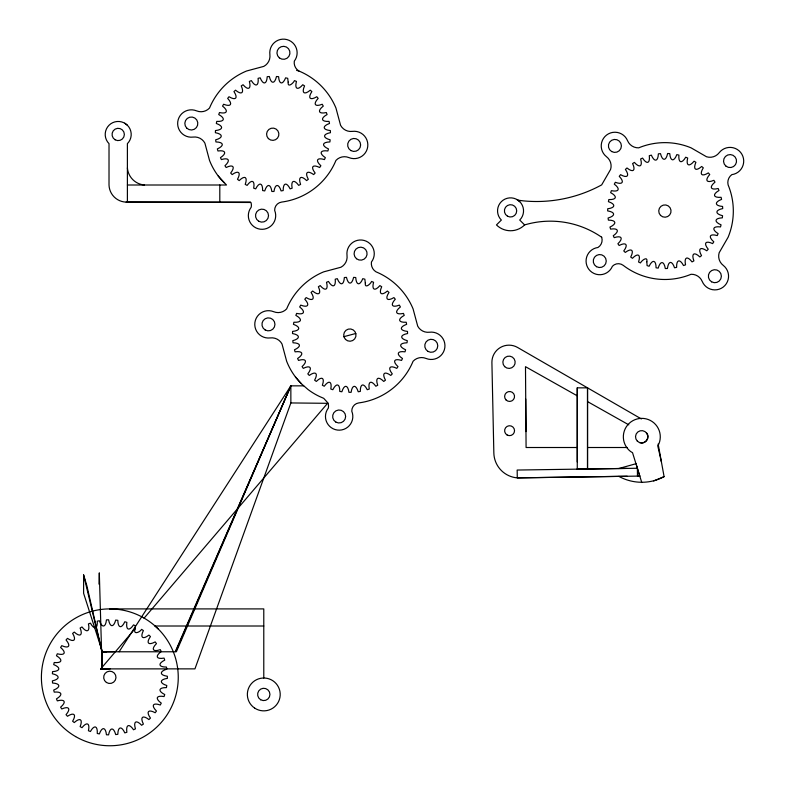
<?xml version="1.0" encoding="UTF-8"?>
<svg xmlns="http://www.w3.org/2000/svg" width="785" height="785" viewBox="0 0 785 785"><rect width="100%" height="100%" fill="white"/><g stroke="black" fill="none" stroke-linecap="round" stroke-linejoin="round"><path stroke-width="1.18" d="M577.26 469.145L587.523 468.988L587.523 387.849L577.26 387.849L577.26 469.155L627.097 468.409M587.523 468.988L587.523 387.849M102.374 668.879L100.725 668.879L102.001 668.879L102.001 651.785L86.86 585.718L83.612 574.934L83.612 593.323L102.374 651.785L102.05 668.879L100.725 668.889L135.285 628.471L135.452 625.802L133.529 624.889C129.182 631.444 125.757 630.149 126.856 622.358L124.805 621.759C121.577 628.932 117.985 628.196 117.819 620.336L115.699 620.081C113.658 627.676 109.998 627.529 108.575 619.787L106.446 619.875C105.651 627.706 102.011 628.147 99.361 620.739L97.271 621.161C97.742 629.02 94.22 630.041 90.422 623.153L88.43 623.908C90.147 631.582 86.831 633.152 81.983 626.96L80.139 628.029C83.063 635.33 80.05 637.41 74.261 632.082L72.612 633.426C76.675 640.167 74.035 642.709 67.461 638.372L66.048 639.971C71.141 645.967 68.943 648.891 61.76 645.672L60.622 647.478C66.617 652.58 64.91 655.818 57.305 653.797L56.471 655.75C63.202 659.832 62.044 663.305 54.214 662.52L53.704 664.591C61.004 667.535 60.416 671.155 52.556 671.636L52.389 673.756C60.062 675.492 60.062 679.162 52.389 680.889L52.556 683.019C60.416 683.499 61.004 687.12 53.704 690.064L54.214 692.125C62.044 691.349 63.202 694.823 56.471 698.895L57.305 700.858C64.91 698.827 66.617 702.075 60.622 707.177L61.76 708.973C68.943 705.754 71.141 708.688 66.048 714.684L67.461 716.273C74.035 711.946 76.675 714.487 72.612 721.219L74.261 722.563C80.05 717.235 83.063 719.325 80.139 726.625L81.983 727.685C86.831 721.493 90.147 723.073 88.43 730.747L90.422 731.502C94.22 724.614 97.742 725.634 97.271 733.484L99.361 733.916C102.011 726.508 105.651 726.949 106.446 734.77L108.575 734.858C109.998 727.126 113.658 726.979 115.699 734.574L117.819 734.318C117.985 726.449 121.577 725.713 124.805 732.886L126.856 732.297C125.757 724.506 129.182 723.201 133.529 729.765L135.452 728.853C133.116 721.337 136.296 719.502 141.634 725.281L143.39 724.074C139.877 717.029 142.713 714.713 148.914 719.56L150.455 718.079C145.863 711.701 148.286 708.953 155.185 712.741L156.46 711.043C150.906 705.47 152.869 702.369 160.277 705.009L161.268 703.124C154.89 698.513 156.323 695.147 164.065 696.56L164.742 694.539C157.707 691.016 158.58 687.454 166.449 687.601L166.793 685.501C159.276 683.156 159.571 679.506 167.362 678.387L167.362 676.258C159.571 675.149 159.276 671.489 166.793 669.144L166.449 667.044C158.58 667.191 157.707 663.639 164.742 660.116L164.065 658.095C156.323 659.508 154.89 656.132 161.268 651.53L160.277 649.646C152.869 652.276 150.906 649.175 156.46 643.612L155.185 641.904C148.286 645.702 145.863 642.954 150.455 636.566L148.914 635.094C142.713 639.942 139.877 637.616 143.39 630.581L141.634 629.364C139.21 632.955 132.537 634.839 135.314 628.491M102.374 651.785L102.03 666.975L99.312 572.864L98.969 584.128M525.97 431.593L525.724 399.006M303.648 385.847L290.852 385.847L290.862 402.94L194.945 668.869L100.725 668.889M176.37 651.776L290.852 385.847L119.104 651.776M175.614 651.776L290.852 385.847L175.212 651.776L102.001 651.785L83.612 574.934M144.038 618.217L327.904 402.931L323.724 398.329L319.554 396.513A65.302 65.302 0 0 1 308.054 389.546L301.293 383.649L295.396 376.888M618.855 476.377C632.759 484.06 650.137 484.316 664.09 476.632L658.144 444.016M653.64 480.96L664.09 476.632M618.737 468.537L636.193 463.67M343.918 336.667L355.811 333.478M627.215 476.25L517.286 477.879A25.532 25.532 0 0 1 493.843 452.974L491.901 362.268A17.103 17.103 0 0 1 517.56 347.451L641.384 418.945M639.775 476.073L517.286 477.879L517.168 470.048L637.361 468.252L639.775 476.063L637.469 476.083L637.361 466.29M127.396 185.005L226.512 185.005L218.259 176.036M250.405 202.069L126.12 202.108A17.623 17.623 0 0 1 109.017 185.005L109.017 143.645A13.002 13.002 0 0 1 109.017 125.257A13.002 13.002 0 0 1 127.396 125.257A13.002 13.002 0 0 1 127.396 143.645L127.396 202.108L126.12 202.098L250.935 202.481A8.763 8.763 0 0 1 251.161 207.299A13.688 13.688 0 0 0 260.227 229.2A13.688 13.688 0 0 0 274.662 210.4A8.066 8.066 0 0 1 281.668 202.069A68.423 68.423 0 0 0 335.951 160.415A11.618 11.618 0 0 1 348.903 157.589A13.688 13.688 0 0 0 367.714 146.726A13.688 13.688 0 0 0 352.357 131.38A11.618 11.618 0 0 1 340.572 125.296L335.951 108.036A68.423 68.423 0 0 0 298.918 71.013A9.734 9.734 0 0 1 294.306 61.151A13.688 13.688 0 0 0 286.996 39.603A13.688 13.688 0 0 0 269.883 54.607A11.618 11.618 0 0 1 263.799 66.382L246.549 71.013A68.423 68.423 0 0 0 209.517 108.036A11.618 11.618 0 0 1 196.564 110.862A13.688 13.688 0 0 0 177.763 121.724A13.688 13.688 0 0 0 193.11 137.081A11.618 11.618 0 0 1 204.895 143.155L209.517 160.415A65.302 65.302 0 0 0 224.157 182.797M290.862 402.94L328.061 403.323A8.763 8.763 0 0 1 328.287 408.151A13.688 13.688 0 0 0 337.364 430.052A13.688 13.688 0 0 0 351.788 411.242A8.066 8.066 0 0 1 358.794 402.911A68.423 68.423 0 0 0 413.077 361.257A11.618 11.618 0 0 1 426.039 358.441A13.688 13.688 0 0 0 444.84 347.578A13.688 13.688 0 0 0 429.483 332.222A11.618 11.618 0 0 1 417.708 326.148L413.077 308.888A68.423 68.423 0 0 0 376.054 271.855A9.734 9.734 0 0 1 371.442 262.004A13.688 13.688 0 0 0 364.122 240.445A13.688 13.688 0 0 0 347.019 255.459A11.618 11.618 0 0 1 340.935 267.234L323.675 271.855A68.423 68.423 0 0 0 286.653 308.888A11.618 11.618 0 0 1 273.69 311.714A13.688 13.688 0 0 0 254.889 322.576A13.688 13.688 0 0 0 270.246 337.923A11.618 11.618 0 0 1 282.021 344.007L286.653 361.257A65.302 65.302 0 0 0 301.293 383.649M577.26 447.509L526.087 447.509L525.489 366.683L577.26 395.826M587.523 447.509L627.323 447.509M155.077 626.008L263.78 626.008M113.266 651.785L102.001 651.785L102.001 668.879L103.365 668.879M104.768 668.879L108.006 668.879L107.516 668.879M106.505 651.785L102.001 651.785L102.05 668.879L110.253 668.879M104.758 651.785L102.001 651.785L102.815 651.785M104.012 651.785L102.001 651.785L103.365 651.785M517.776 200.146L523.222 200.852A135.776 135.776 0 0 0 601.673 184.877L610.602 169.403A11.618 11.618 0 0 0 606.569 156.774A13.688 13.688 0 0 1 606.569 135.059A13.688 13.688 0 0 1 627.549 140.682A11.618 11.618 0 0 0 638.705 147.845A68.423 68.423 0 0 1 691.075 147.845L706.549 156.774A11.618 11.618 0 0 0 719.178 152.741A13.688 13.688 0 0 1 741.884 154.233A13.688 13.688 0 0 1 731.816 174.643A9.734 9.734 0 0 0 728.107 184.877A68.423 68.423 0 0 1 728.107 237.247L719.178 252.711A11.618 11.618 0 0 0 723.211 265.35A13.688 13.688 0 0 1 723.211 287.065A13.688 13.688 0 0 1 702.232 281.442A11.618 11.618 0 0 0 691.075 274.279A68.423 68.423 0 0 1 623.231 265.35A8.066 8.066 0 0 0 612.388 266.282A13.688 13.688 0 0 1 588.887 269.373A13.688 13.688 0 0 1 597.964 247.481A8.763 8.763 0 0 0 601.673 237.247L601.663 237.119M296.622 70.395L298.918 71.013M639.461 442.524C644.946 445.085 650.598 437.716 646.703 433.084M587.523 401.596L628.814 424.842M517.05 199.586L519.739 201.657A13.002 13.002 0 0 1 519.739 220.045L524.615 224.922A90.03 90.03 0 0 1 601.673 237.247M124.707 123.196L127.396 125.257M154.939 625.88L158.207 628.942M641.777 482.52L632.533 452.68L630.571 451.493A18.477 18.477 0 0 1 626.234 426.903A18.477 18.477 0 0 1 650.343 420.446A18.477 18.477 0 0 1 658.88 443.898L657.771 445.919L661.392 461.815M525.96 429.67L526.087 430.69M577.26 387.849L577.26 461.943M263.78 678.005L263.78 608.905L109.822 608.905L114.296 608.905M219.8 185.005L219.8 202.088M144.509 185.005A18.585 18.585 0 0 1 127.396 167.892M519.739 201.657A13.002 13.002 0 0 0 501.35 201.657A13.002 13.002 0 0 0 501.35 220.045L496.473 224.922A19.9 19.9 0 0 0 524.615 224.922M288.173 82.111C287.32 88.273 293.227 83.455 294.483 80.6L296.445 81.434C294.414 89.029 297.662 90.736 302.765 84.751L304.56 85.889C301.342 93.062 304.276 95.27 310.271 90.177L311.861 91.59C307.534 98.154 310.065 100.794 316.806 96.732L318.151 98.38C312.822 104.169 314.903 107.192 322.203 104.258L323.273 106.103C317.081 110.96 318.651 114.267 326.334 112.549L327.09 114.541C320.201 118.339 321.222 121.861 329.072 121.4L329.494 123.48C322.085 126.13 322.537 129.77 330.357 130.565L330.446 132.694C322.704 134.117 322.557 137.787 330.161 139.828L329.896 141.938C322.036 142.105 321.3 145.696 328.473 148.934L327.885 150.975C320.094 149.876 318.788 153.31 325.353 157.648L324.44 159.581C316.924 157.245 315.089 160.415 320.869 165.753L319.662 167.509C312.616 164.006 310.301 166.842 315.148 173.034L313.666 174.574C307.278 169.982 304.541 172.415 308.328 179.304L306.621 180.589C301.057 175.026 297.957 176.988 300.596 184.396L298.702 185.388C294.1 179.009 290.735 180.452 292.138 188.184L290.116 188.861C286.603 181.826 283.042 182.709 283.189 190.569L281.089 190.912C278.744 183.405 275.084 183.7 273.975 191.481L271.846 191.481C270.737 183.7 267.077 183.405 264.731 190.912L262.632 190.569C262.779 182.709 259.217 181.826 255.704 188.861L253.683 188.184C255.096 180.452 251.72 179.009 247.118 185.388L245.224 184.396C247.864 176.988 244.763 175.026 239.199 180.589L237.492 179.304C241.28 172.415 238.542 169.982 232.154 174.574L230.672 173.034C235.52 166.842 233.204 164.006 226.158 167.509L224.952 165.753C230.731 160.415 228.896 157.245 221.39 159.581L220.467 157.648C227.032 153.31 225.727 149.876 217.945 150.975L217.347 148.934C224.52 145.696 223.784 142.105 215.924 141.938L215.669 139.828C223.264 137.787 223.117 134.117 215.375 132.694L215.463 130.565C223.293 129.77 223.735 126.13 216.326 123.48L216.748 121.4C224.598 121.861 225.619 118.339 218.73 114.541L219.486 112.549C227.169 114.267 228.739 110.96 222.548 106.103L223.617 104.258C230.918 107.192 232.998 104.169 227.67 98.38L229.014 96.732C235.755 100.794 238.287 98.154 233.959 91.59L235.549 90.177C241.554 95.27 244.478 93.062 241.26 85.889L243.056 84.751C248.158 90.736 251.406 89.029 249.375 81.434L251.337 80.6C255.41 87.331 258.893 86.164 258.108 78.333L260.178 77.833C263.122 85.123 266.733 84.535 267.224 76.685L269.343 76.508C271.08 84.181 274.74 84.181 276.477 76.508L278.606 76.685C279.087 84.535 282.698 85.123 285.642 77.833L287.712 78.333L288.173 82.111M365.31 282.953C364.456 289.115 370.363 284.307 371.619 281.452L373.572 282.286C371.54 289.881 374.788 291.588 379.891 285.603L381.696 286.741C378.468 293.914 381.402 296.122 387.397 291.029L388.997 292.442C384.66 299.007 387.201 301.646 393.933 297.584L395.287 299.232C389.959 305.022 392.039 308.034 399.339 305.11L400.399 306.955C394.217 311.812 395.787 315.119 403.461 313.401L404.216 315.393C397.328 319.191 398.348 322.713 406.198 322.242L406.63 324.333C399.222 326.982 399.663 330.622 407.493 331.417L407.572 333.546C399.84 334.969 399.693 338.629 407.287 340.68L407.032 342.79C399.163 342.957 398.437 346.548 405.6 349.786L405.011 351.827C397.22 350.728 395.925 354.163 402.479 358.5L401.567 360.423C394.05 358.097 392.225 361.267 397.995 366.605L396.788 368.361C389.743 364.848 387.427 367.694 392.274 373.886L390.802 375.426C384.414 370.834 381.667 373.267 385.455 380.156L383.757 381.432C378.184 375.878 375.093 377.84 377.722 385.249L375.838 386.24C371.236 379.861 367.861 381.294 369.274 389.036L367.252 389.713C363.73 382.678 360.168 383.551 360.325 391.421L358.215 391.764C355.87 384.257 352.22 384.552 351.111 392.333L348.972 392.333C347.863 384.552 344.213 384.257 341.867 391.764L339.758 391.421C339.915 383.551 336.353 382.678 332.83 389.713L330.809 389.036C332.222 381.294 328.846 379.861 324.244 386.24L322.36 385.249C324.99 377.84 321.899 375.878 316.326 381.432L314.628 380.156C318.416 373.267 315.668 370.834 309.28 375.426L307.808 373.886C312.656 367.694 310.33 364.848 303.295 368.361L302.088 366.605C307.857 361.267 306.032 358.097 298.516 360.423L297.603 358.5C304.158 354.163 302.863 350.728 295.072 351.827L294.483 349.786C301.646 346.548 300.92 342.957 293.05 342.79L292.795 340.68C300.39 338.629 300.243 334.969 292.511 333.546L292.589 331.417C300.42 330.622 300.861 326.982 293.453 324.333L293.884 322.242C301.734 322.713 302.755 319.191 295.866 315.393L296.622 313.401C304.295 315.119 305.865 311.812 299.684 306.955L300.743 305.11C308.044 308.034 310.124 305.022 304.796 299.232L306.15 297.584C312.881 301.646 315.423 299.007 311.086 292.442L312.685 291.029C318.681 296.122 321.614 293.914 318.386 286.741L320.192 285.603C325.294 291.588 328.542 289.881 326.511 282.286L328.464 281.452C332.546 288.173 336.019 287.016 335.234 279.185L337.305 278.675C340.248 285.976 343.869 285.387 344.35 277.537L346.47 277.36C348.206 285.034 351.876 285.034 353.613 277.36L355.733 277.537C356.213 285.387 359.834 285.976 362.778 278.675L364.848 279.185L365.31 282.953M646.84 261.817L647.076 265.605L649.107 266.243C652.492 259.138 656.064 259.943 656.074 267.803L658.183 268.107C660.371 260.551 664.032 260.777 665.307 268.539L667.436 268.49C668.388 260.689 672.038 260.316 674.531 267.773L676.631 267.391C676.317 259.531 679.859 258.579 683.519 265.546L685.531 264.83C683.961 257.117 687.307 255.616 692.036 261.905L693.901 260.875C691.124 253.516 694.176 251.494 699.857 256.94L701.535 255.625C697.61 248.806 700.298 246.323 706.775 250.788L708.227 249.218C703.252 243.124 705.519 240.239 712.623 243.605L713.801 241.829C707.913 236.599 709.679 233.39 717.245 235.578L718.118 233.636C711.475 229.426 712.702 225.972 720.512 226.914L721.062 224.853C713.83 221.762 714.487 218.161 722.347 217.837L722.563 215.718C714.929 213.824 714.998 210.154 722.71 208.575L722.583 206.455C714.742 205.817 714.222 202.187 721.572 199.39L721.111 197.31C713.271 197.938 712.172 194.435 718.981 190.5L718.187 188.518C710.553 190.392 708.914 187.115 714.998 182.13L713.899 180.314C706.657 183.386 704.518 180.413 709.728 174.525L708.345 172.896C701.692 177.096 699.101 174.505 703.301 167.853L701.682 166.469C695.785 171.679 692.812 169.54 695.893 162.299L694.068 161.2C689.083 167.283 685.805 165.655 687.68 158.011L685.707 157.216C681.763 164.026 678.269 162.937 678.888 155.096L676.817 154.625C674.021 161.975 670.39 161.465 669.752 153.624L667.623 153.497C666.043 161.2 662.373 161.268 660.489 153.634L658.37 153.85C658.046 161.71 654.435 162.367 651.344 155.136L649.293 155.685C650.235 163.496 646.781 164.732 642.572 158.079L640.629 158.963C642.807 166.518 639.598 168.284 634.378 162.397L632.602 163.574C635.968 170.688 633.073 172.945 626.98 167.98L625.409 169.423C629.874 175.899 627.392 178.597 620.572 174.662L619.257 176.34C624.703 182.022 622.682 185.083 615.322 182.297L614.302 184.161C620.582 188.891 619.08 192.237 611.368 190.667L610.652 192.678C617.618 196.338 616.667 199.881 608.807 199.567L608.424 201.667C615.882 204.159 615.518 207.809 607.708 208.771L607.659 210.9C615.43 212.166 615.646 215.826 608.09 218.024L608.395 220.124C616.264 220.134 617.069 223.715 609.965 227.091L610.593 229.122C618.364 227.866 619.728 231.271 613.262 235.745L614.213 237.649C621.671 235.166 623.575 238.306 617.903 243.752L619.149 245.489C626.116 241.839 628.491 244.626 623.771 250.925L625.282 252.427C631.572 247.707 634.368 250.081 630.718 257.048L632.445 258.294C637.901 252.633 641.031 254.526 638.548 261.984L640.452 262.936C641.885 260.169 648.067 255.714 646.84 261.817M428.021 351.425A6.496 6.496 0 0 0 437.775 345.792A6.496 6.496 0 0 0 428.021 340.16A6.496 6.496 0 0 0 428.021 351.425M335.901 422.114A6.496 6.496 0 0 0 345.645 416.482A6.496 6.496 0 0 0 335.901 410.849A6.496 6.496 0 0 0 335.901 422.114M265.202 329.985A6.496 6.496 0 0 0 274.956 324.362A6.496 6.496 0 0 0 265.202 318.73A6.496 6.496 0 0 0 265.202 329.985M356.498 258.726A6.496 6.496 0 0 0 367.007 254.683A6.496 6.496 0 0 0 358.245 247.599A6.496 6.496 0 0 0 356.498 258.726M345.508 339.434A6.162 6.162 0 0 0 355.811 336.667A6.162 6.162 0 0 0 348.275 329.131A6.162 6.162 0 0 0 345.508 339.434M75.615 736.585A68.423 68.423 0 0 0 178.254 677.327A68.423 68.423 0 0 0 75.615 618.07A68.423 68.423 0 0 0 75.615 736.585M106.407 682.459A6.162 6.162 0 0 0 115.974 677.74A6.162 6.162 0 0 0 107.103 671.813A6.162 6.162 0 0 0 106.407 682.459M260.698 699.769A6.162 6.162 0 0 0 269.942 694.431A6.162 6.162 0 0 0 260.698 689.102A6.162 6.162 0 0 0 260.698 699.769M254.654 708.09A16.426 16.426 0 0 0 280.176 695.51A16.426 16.426 0 0 0 256.518 679.702A16.426 16.426 0 0 0 254.654 708.09M279.362 57.874A6.496 6.496 0 0 0 289.871 53.831A6.496 6.496 0 0 0 281.118 46.747A6.496 6.496 0 0 0 279.362 57.874M186.732 128.102A6.496 6.496 0 0 0 197.604 125.188A6.496 6.496 0 0 0 189.646 117.23A6.496 6.496 0 0 0 186.732 128.102M258.765 221.262A6.496 6.496 0 0 0 268.519 215.63A6.496 6.496 0 0 0 258.765 210.007A6.496 6.496 0 0 0 258.765 221.262M268.382 138.582A6.162 6.162 0 0 0 278.685 135.815A6.162 6.162 0 0 0 271.139 128.279A6.162 6.162 0 0 0 268.382 138.582M115.13 139.789A6.162 6.162 0 0 0 124.364 134.451A6.162 6.162 0 0 0 115.13 129.123A6.162 6.162 0 0 0 115.13 139.789M350.895 150.573A6.496 6.496 0 0 0 360.639 144.94A6.496 6.496 0 0 0 350.895 139.318A6.496 6.496 0 0 0 350.895 150.573M660.538 215.414A6.162 6.162 0 0 0 670.841 212.656A6.162 6.162 0 0 0 663.296 205.111A6.162 6.162 0 0 0 660.538 215.414M611.652 151.544A6.496 6.496 0 0 0 621.406 145.922A6.496 6.496 0 0 0 611.652 140.289A6.496 6.496 0 0 0 611.652 151.544M725.948 166.126A6.496 6.496 0 0 0 736.458 162.083A6.496 6.496 0 0 0 727.695 155.008A6.496 6.496 0 0 0 725.948 166.126M596.502 266.674A6.496 6.496 0 0 0 606.246 261.042A6.496 6.496 0 0 0 596.502 255.419A6.496 6.496 0 0 0 596.502 266.674M507.463 216.179A6.162 6.162 0 0 0 516.707 210.851A6.162 6.162 0 0 0 507.463 205.513A6.162 6.162 0 0 0 507.463 216.179M711.622 281.835A6.496 6.496 0 0 0 721.376 276.202A6.496 6.496 0 0 0 711.622 270.57A6.496 6.496 0 0 0 711.622 281.835M504.657 366.624A6.162 6.162 0 0 0 514.96 363.857A6.162 6.162 0 0 0 507.414 356.321A6.162 6.162 0 0 0 504.657 366.624M637.322 441.131A6.162 6.162 0 0 0 647.625 438.364A6.162 6.162 0 0 0 640.079 430.828A6.162 6.162 0 0 0 637.322 441.131M507.1 434.988A4.965 4.965 0 0 0 514.538 430.69A4.965 4.965 0 0 0 507.1 426.392A4.965 4.965 0 0 0 507.1 434.988M506.07 399.987A4.965 4.965 0 0 0 514.371 397.76A4.965 4.965 0 0 0 508.297 391.686A4.965 4.965 0 0 0 506.07 399.987"/></g></svg>
